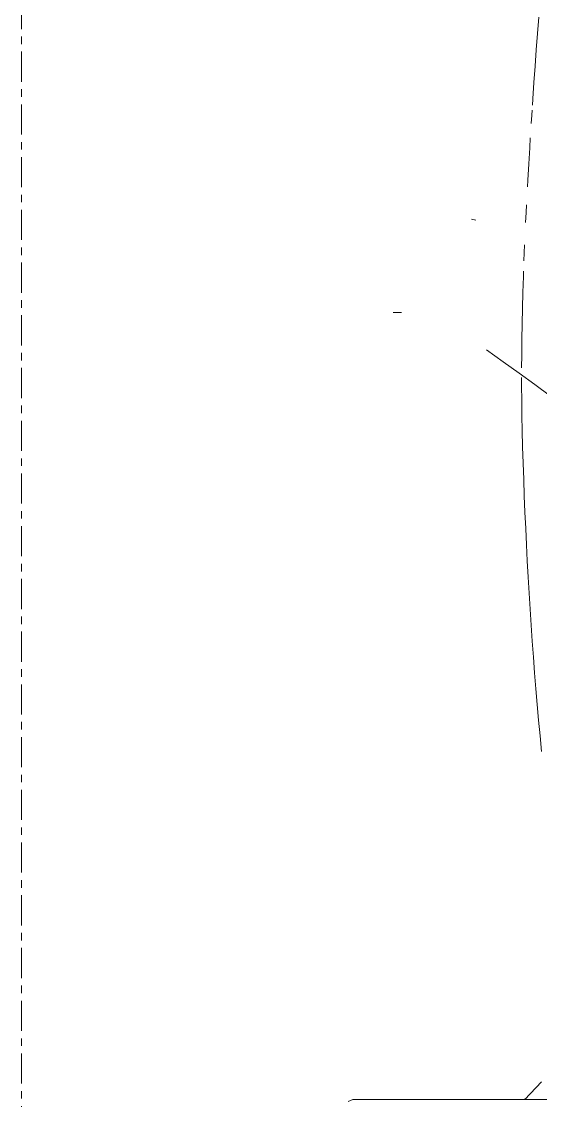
# Model space of a CAD drawing. Header units: inches. Extents: x 22 to 382261, y 22 to 371281.
# Drawn here: x 45169.5 to 45388, y 144199.7 to 144654.4 of the extents above; entities that cross this region are included whole.
import ezdxf

# ---------------------------------------------------------------- set-up
doc = ezdxf.new("R2010")
doc.units = ezdxf.units.IN
doc.header["$MEASUREMENT"] = 0
doc.linetypes.add('Grid Line 1_2_', pattern=[22.225, 12.7, -3.175, 3.175, -3.175])
for name, color, linetype, lineweight in [('G-IMPT', 8, 'Continuous', 9), ('I-FURN', 30, 'Continuous', 9), ('S-GRID', 1, 'Continuous', 9)]:
    doc.layers.add(name, color=color, linetype=linetype, lineweight=lineweight)

# ---------------------------------------------------------------- blocks, each defined once
blk = doc.blocks.new('PLANTA_91 - PLANTA_ICV_DWG-884031-Section A-A')
at = {"layer": 'G-IMPT'}
for p, q in [((18929.01, 5200.12), (18928.5, 5193.26)), ((18928.5, 5193.26), (18927.99, 5186.38)), ((18927.5, 5179.51), (18927.99, 5186.38)), ((18927.01, 5172.63), (18927.5, 5179.51)), ((18926.54, 5165.74), (18927.01, 5172.63)), ((18926.54, 5165.74), (18926.36, 5163.13)), ((18926.08, 5158.86), (18925.85, 5155.38)), ((18926.21, 5160.91), (18926.08, 5158.86)), ((18925.21, 5145.12), (18925.47, 5149.29)), ((18924.8, 5138.27), (18925.21, 5145.12)), ((18924.8, 5138.27), (18924.41, 5131.42)), ((18924.25, 5128.63), (18924.41, 5131.42)), ((18923.69, 5117.79), (18923.86, 5121.06)), ((18923.49, 5113.64), (18923.69, 5117.79)), ((18902.5, 5114.6), (18900.64, 5115.02)), ((18922.8, 5097.5), (18923.07, 5104.24)), ((18922.56, 5090.79), (18922.35, 5084.12)), ((18922.56, 5090.79), (18922.64, 5093.04)), ((18922.35, 5084.12), (18922.17, 5077.48)), ((18867.71, 5075.72), (18869.46, 5075.63)), ((18871.21, 5075.6), (18869.46, 5075.63)), ((18922.02, 5070.87), (18922.17, 5077.48)), ((18921.91, 5064.31), (18922.02, 5070.87)), ((18921.84, 5057.78), (18921.91, 5064.31)), ((18914.04, 5054.92), (18906.98, 5059.9)), ((18921.81, 5052.34), (18921.84, 5057.78)), ((18920.71, 5050.12), (18914.04, 5054.92)), ((18927.36, 5045.3), (18920.71, 5050.12)), ((18921.8, 5044.87), (18921.8, 5048.24)), ((18921.8, 5044.87), (18921.84, 5038.49)), ((18933.96, 5040.44), (18927.36, 5045.3)), ((18921.93, 5032.16), (18921.84, 5038.49)), ((18921.93, 5032.16), (18922.06, 5025.9)), ((18922.24, 5019.03), (18922.06, 5025.9)), ((18922.24, 5019.03), (18922.45, 5012.11)), ((18922.68, 5005.21), (18922.45, 5012.11)), ((18922.68, 5005.21), (18922.93, 4998.32)), ((18923.21, 4991.46), (18922.93, 4998.32)), ((18923.21, 4991.46), (18923.51, 4984.61)), ((18923.51, 4984.61), (18923.84, 4977.78)), ((18923.84, 4977.78), (18924.19, 4970.96)), ((18924.56, 4964.16), (18924.19, 4970.96)), ((18924.96, 4957.39), (18924.56, 4964.16)), ((18925.38, 4950.62), (18924.96, 4957.39)), ((18925.38, 4950.62), (18925.82, 4943.88)), ((18926.29, 4937.15), (18925.82, 4943.88)), ((18926.78, 4930.44), (18926.29, 4937.15)), ((18927.29, 4923.75), (18926.78, 4930.44)), ((18927.29, 4923.75), (18927.83, 4917.08)), ((18927.83, 4917.08), (18928.39, 4910.42)), ((18928.98, 4903.78), (18928.39, 4910.42)), ((18929.59, 4897.16), (18928.98, 4903.78)), ((18929.59, 4897.16), (18930.22, 4890.56)), ((18930.12, 4751.32), (18923.11, 4743.95)), ((18850.66, 4743.96), (18848.8, 4743.13)), ((18866.12, 4743.96), (18850.66, 4743.96)), ((18852.64, 4743.96), (18850.66, 4743.96)), ((18866.12, 4743.96), (18910.16, 4743.96)), ((18910.16, 4743.96), (18976.06, 4743.96)), ((18922.39, 4743.96), (18923.69, 4744.4))]:
    blk.add_line(p, q, dxfattribs=at)
blk = doc.blocks.new('PLANTA_91 - PLANTA_91-884042-Section A-A')
blk.add_blockref('PLANTA_91 - PLANTA_ICV_DWG-884031-Section A-A', (0, 0))

msp = doc.modelspace()

# ---------------------------------------------------------------- linework, layer by layer
at = {"layer": 'S-GRID', "linetype": 'Grid Line 1_2_'}
msp.add_line((45169.49, 139006.14), (45169.49, 153876.27), dxfattribs=at)

# ---------------------------------------------------------------- block references
at = {"layer": 'I-FURN'}
msp.add_blockref('PLANTA_91 - PLANTA_91-884042-Section A-A', (26458.3, 139456.14), dxfattribs=at)

doc.saveas('drawing.dxf')
